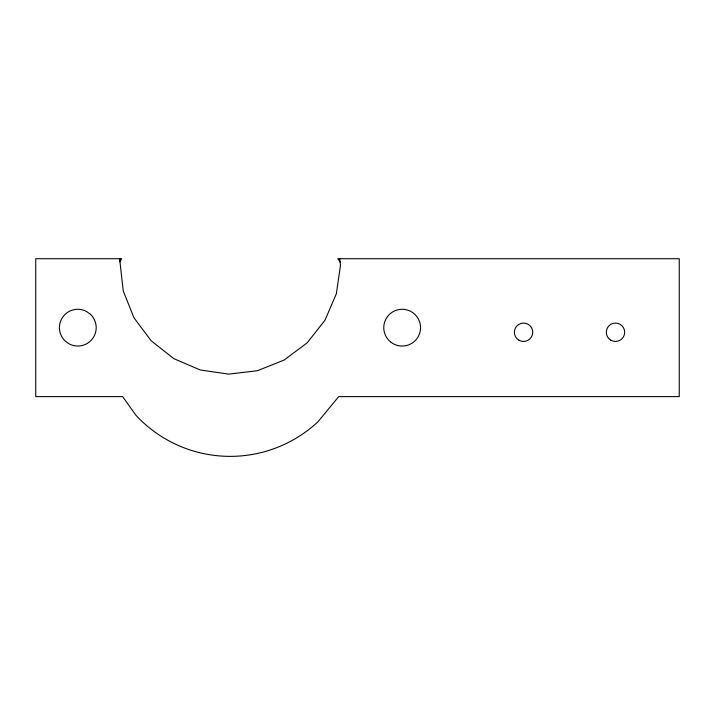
<?xml version="1.0" encoding="UTF-8"?>
<svg xmlns="http://www.w3.org/2000/svg" width="715" height="715" viewBox="0 0 715 715"><rect width="100%" height="100%" fill="white"/><g stroke="black" fill="none" stroke-linecap="round" stroke-linejoin="round"><path stroke-width="1.07" d="M120.406 258.714L119.959 261.824L123.257 290.96L133.928 317.71L151.16 340.787L173.772 358.617L200.236 369.986L228.728 374.124L257.329 370.736L284.078 360.074L307.155 342.843L324.985 320.231L336.354 293.767L340.483 265.265L339.714 258.714M340.108 262.03L337.739 258.714L679.25 258.714L679.25 396.611L338.704 396.611L317.996 421.752A128.7 128.7 0 0 1 136.091 415.478L122.623 396.611L35.75 396.611L35.75 258.714L121.666 258.714L119.959 261.824L119.879 258.714M90.492 314.35L86.622 311.526A18.384 18.384 0 0 0 65.128 340.975L69.006 343.799A18.384 18.384 0 0 0 90.492 314.35M390.408 341.806A18.384 18.384 0 0 0 420.286 330.768A18.384 18.384 0 0 0 395.788 310.417A18.384 18.384 0 0 0 390.408 341.806M518.974 340.215A9.197 9.197 0 0 0 532.764 332.261A9.197 9.197 0 0 0 518.974 324.297A9.197 9.197 0 0 0 518.974 340.215M610.905 340.215A9.197 9.197 0 0 0 624.687 332.261A9.197 9.197 0 0 0 610.905 324.297A9.197 9.197 0 0 0 610.905 340.215"/></g></svg>
